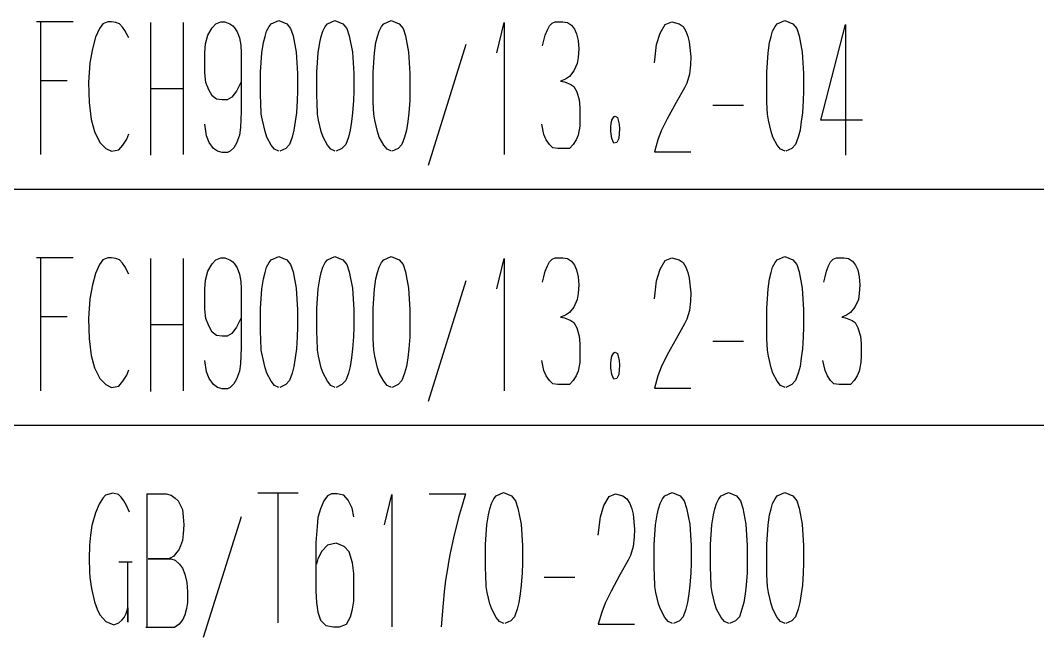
# Model space of a CAD drawing. Extents: x 0 to 8410, y 0 to 11890.
# Drawn here: x 6683.4 to 6985, y 1297 to 1480 of the extents above; entities that cross this region are included whole.
import ezdxf

# ---------------------------------------------------------------- set-up
doc = ezdxf.new("R2010")
doc.units = 0
doc.header["$MEASUREMENT"] = 0
doc.layers.add('6', color=7, linetype='Continuous')
doc.layers.add('9', color=7, linetype='Continuous')

# ---------------------------------------------------------------- blocks, each defined once
blk = doc.blocks.new('BLKENT885')
at = {"layer": '9', "color": 2, "linetype": 'Continuous'}
for p, q in [((6708.72, 1339.2), (6707.94, 1338.4)), ((6710.82, 1339.8), (6708.72, 1339.2)), ((6712.52, 1339.4), (6710.82, 1339.8)), ((6713.37, 1338.6), (6712.52, 1339.4)), ((6720.95, 1339.6), (6726.63, 1339.6)), ((6721.08, 1300), (6721.08, 1339.6)), ((6726.63, 1339.6), (6728.14, 1339.2)), ((6728.14, 1339.2), (6729.31, 1338.4)), ((6765.78, 1339.8), (6753.82, 1339.8)), ((6759.77, 1339.8), (6759.77, 1301.4)), ((6774.48, 1339), (6773.43, 1337.6)), ((6775.72, 1339.6), (6774.48, 1339)), ((6777.35, 1339.6), (6775.72, 1339.6)), ((6779.31, 1339.2), (6777.35, 1339.6)), ((6780.62, 1337.8), (6779.31, 1339.2)), ((6791.34, 1330.4), (6793.56, 1339.4)), ((6793.56, 1339.4), (6793.56, 1300.2)), ((6804.61, 1339.6), (6815.39, 1339.6)), ((6815.39, 1339.6), (6814.48, 1336.6)), ((6823.82, 1338.2), (6824.48, 1339)), ((6824.48, 1339), (6826.7, 1340)), ((6826.7, 1340), (6829.05, 1339)), ((6829.05, 1339), (6830.23, 1337.6)), ((6857.94, 1338.8), (6859.84, 1339.6)), ((6859.84, 1339.6), (6862.06, 1339)), ((6862.06, 1339), (6863.24, 1338.2)), ((6873.83, 1338.2), (6874.48, 1339)), ((6874.48, 1339), (6876.7, 1340)), ((6876.7, 1340), (6879.05, 1339)), ((6879.05, 1339), (6880.23, 1337.6)), ((6890.49, 1338.2), (6891.15, 1339)), ((6891.15, 1339), (6893.37, 1340)), ((6893.37, 1340), (6895.72, 1339)), ((6895.72, 1339), (6896.9, 1337.6)), ((6907.16, 1338.2), (6907.81, 1339)), ((6907.81, 1339), (6910.03, 1340)), ((6910.03, 1340), (6912.39, 1339)), ((6912.39, 1339), (6913.56, 1337.6)), ((6706.83, 1336.6), (6705.72, 1334)), ((6707.94, 1338.4), (6706.83, 1336.6)), ((6714.15, 1337.6), (6713.37, 1338.6)), ((6714.93, 1336.2), (6714.15, 1337.6)), ((6715.78, 1334.2), (6714.93, 1336.2)), ((6729.31, 1338.4), (6730.23, 1337.6)), ((6730.23, 1337.6), (6730.95, 1336.2)), ((6730.95, 1336.2), (6731.47, 1335)), ((6773.43, 1337.6), (6772.39, 1335.2)), ((6781.8, 1335.4), (6780.62, 1337.8)), ((6814.48, 1336.6), (6813.37, 1332.6)), ((6822.65, 1335.2), (6823.11, 1336.8)), ((6823.11, 1336.8), (6823.82, 1338.2)), ((6830.23, 1337.6), (6830.95, 1335.4)), ((6855.39, 1332.8), (6856.44, 1336.2)), ((6856.44, 1336.2), (6857.94, 1338.8)), ((6863.24, 1338.2), (6864.09, 1336.8)), ((6864.09, 1336.8), (6864.67, 1335.2)), ((6872.65, 1335.2), (6873.11, 1336.8)), ((6873.11, 1336.8), (6873.83, 1338.2)), ((6880.23, 1337.6), (6880.95, 1335.4)), ((6889.32, 1335.2), (6889.77, 1336.8)), ((6889.77, 1336.8), (6890.49, 1338.2)), ((6896.9, 1337.6), (6897.62, 1335.4)), ((6905.98, 1335.2), (6906.44, 1336.8)), ((6906.44, 1336.8), (6907.16, 1338.2)), ((6913.56, 1337.6), (6914.28, 1335.4)), ((6705.72, 1334), (6704.67, 1330.2)), ((6731.47, 1335), (6731.73, 1332.8)), ((6772.39, 1335.2), (6771.67, 1332.6)), ((6782.26, 1332.8), (6781.8, 1335.4)), ((6821.73, 1330.4), (6822.19, 1333.4)), ((6822.19, 1333.4), (6822.65, 1335.2)), ((6830.95, 1335.4), (6831.86, 1330.6)), ((6864.67, 1335.2), (6865.07, 1333.6)), ((6865.07, 1333.6), (6865.52, 1329.2)), ((6871.73, 1330.4), (6872.19, 1333.4)), ((6872.19, 1333.4), (6872.65, 1335.2)), ((6880.95, 1335.4), (6881.86, 1330.6)), ((6888.4, 1330.4), (6888.86, 1333.4)), ((6888.86, 1333.4), (6889.32, 1335.2)), ((6897.62, 1335.4), (6898.53, 1330.6)), ((6905.07, 1330.4), (6905.52, 1333.4)), ((6905.52, 1333.4), (6905.98, 1335.2)), ((6914.28, 1335.4), (6915.2, 1330.6)), ((6704.67, 1330.2), (6704.22, 1327.4)), ((6731.73, 1332.8), (6731.86, 1330.4)), ((6731.86, 1330.4), (6731.73, 1327.8)), ((6748.86, 1332.8), (6737.68, 1297)), ((6771.47, 1330), (6771.08, 1325.2)), ((6771.67, 1332.6), (6771.47, 1330)), ((6813.37, 1332.6), (6811.8, 1326.6)), ((6821.34, 1324.6), (6821.73, 1330.4)), ((6831.86, 1330.6), (6832.26, 1324.2)), ((6854.74, 1327.4), (6855.39, 1332.8)), ((6871.34, 1324.6), (6871.73, 1330.4)), ((6881.86, 1330.6), (6882.26, 1324.2)), ((6888.01, 1324.6), (6888.4, 1330.4)), ((6898.53, 1330.6), (6898.92, 1324.2)), ((6904.68, 1324.6), (6905.07, 1330.4)), ((6915.2, 1330.6), (6915.59, 1324.2)), ((6704.22, 1327.4), (6703.95, 1324.4)), ((6731.73, 1327.8), (6731.47, 1325.8)), ((6865.39, 1326.8), (6865.13, 1324)), ((6865.52, 1329.2), (6865.39, 1326.8)), ((6703.95, 1324.4), (6703.89, 1320.4)), ((6730.88, 1324.2), (6730.42, 1323)), ((6731.47, 1325.8), (6730.88, 1324.2)), ((6771.08, 1325.2), (6771.08, 1310.8)), ((6774.48, 1324.4), (6772.78, 1322.6)), ((6777.09, 1325), (6774.48, 1324.4)), ((6779.44, 1324), (6777.09, 1325)), ((6780.88, 1322.4), (6779.44, 1324)), ((6811.8, 1326.6), (6810.82, 1322)), ((6821.34, 1317.6), (6821.34, 1324.6)), ((6832.26, 1324.2), (6832.26, 1319)), ((6865.13, 1324), (6864.35, 1321.4)), ((6871.34, 1317.6), (6871.34, 1324.6)), ((6882.26, 1324.2), (6882.26, 1319)), ((6888.01, 1317.6), (6888.01, 1324.6)), ((6898.92, 1324.2), (6898.92, 1319)), ((6904.68, 1317.6), (6904.68, 1324.6)), ((6915.59, 1324.2), (6915.59, 1319)), ((6728.99, 1321.2), (6727.81, 1320.6)), ((6729.77, 1322.2), (6728.99, 1321.2)), ((6730.42, 1323), (6729.77, 1322.2)), ((6772.78, 1322.6), (6771.67, 1320.4)), ((6781.86, 1319.2), (6780.88, 1322.4)), ((6810.82, 1322), (6810.43, 1320)), ((6864.35, 1321.4), (6863.63, 1320)), ((6703.89, 1320.4), (6703.95, 1316.6)), ((6716.57, 1319.4), (6712.65, 1319.4)), ((6715.33, 1301.6), (6715.33, 1319.2)), ((6727.61, 1320.4), (6721.34, 1320.4)), ((6721.34, 1320.4), (6728.07, 1320.4)), ((6727.81, 1320.6), (6727.61, 1320.4)), ((6728.07, 1320.4), (6729.31, 1320)), ((6729.31, 1320), (6730.62, 1318.8)), ((6730.62, 1318.8), (6731.54, 1317.6)), ((6771.67, 1320.4), (6771.21, 1318.8)), ((6782.26, 1316), (6781.86, 1319.2)), ((6810.43, 1320), (6810.1, 1317.4)), ((6832.26, 1319), (6832.19, 1316.2)), ((6863.63, 1320), (6861.15, 1315.6)), ((6882.26, 1319), (6882.19, 1316.2)), ((6898.92, 1319), (6898.86, 1316.2)), ((6915.59, 1319), (6915.52, 1316.2)), ((6703.95, 1316.6), (6704.08, 1314.8)), ((6704.08, 1314.8), (6704.54, 1311.6)), ((6731.54, 1317.6), (6732.25, 1315.8)), ((6732.25, 1315.8), (6732.78, 1313.4)), ((6782.26, 1310.6), (6782.26, 1316)), ((6810.1, 1317.4), (6809.51, 1314)), ((6821.41, 1315.6), (6821.34, 1317.6)), ((6821.54, 1312.2), (6821.41, 1315.6)), ((6832.19, 1316.2), (6831.93, 1312.6)), ((6847.81, 1314.8), (6838.73, 1314.8)), ((6861.15, 1315.6), (6858.53, 1310.8)), ((6871.41, 1315.6), (6871.34, 1317.6)), ((6871.54, 1312.2), (6871.41, 1315.6)), ((6882.19, 1316.2), (6881.93, 1312.6)), ((6888.07, 1315.6), (6888.01, 1317.6)), ((6888.2, 1312.2), (6888.07, 1315.6)), ((6898.86, 1316.2), (6898.6, 1312.6)), ((6904.74, 1315.6), (6904.68, 1317.6)), ((6904.87, 1312.2), (6904.74, 1315.6)), ((6915.52, 1316.2), (6915.26, 1312.6)), ((6732.78, 1313.4), (6733.04, 1310.6)), ((6809.51, 1314), (6809.12, 1310.6)), ((6821.86, 1310.4), (6821.54, 1312.2)), ((6831.93, 1312.6), (6831.6, 1310)), ((6871.86, 1310.4), (6871.54, 1312.2)), ((6881.93, 1312.6), (6881.6, 1310)), ((6888.53, 1310.4), (6888.2, 1312.2)), ((6898.6, 1312.6), (6898.27, 1310)), ((6905.2, 1310.4), (6904.87, 1312.2)), ((6915.26, 1312.6), (6914.94, 1310)), ((6704.54, 1311.6), (6705.46, 1307.6)), ((6733.04, 1310.6), (6732.97, 1307.4)), ((6771.08, 1310.8), (6771.21, 1307.4)), ((6782.26, 1307.8), (6782.26, 1310.6)), ((6809.12, 1310.6), (6808.73, 1307.2)), ((6822.65, 1307), (6821.86, 1310.4)), ((6831.6, 1310), (6831.21, 1307.4)), ((6858.53, 1310.8), (6856.77, 1307.2)), ((6872.65, 1307), (6871.86, 1310.4)), ((6881.6, 1310), (6881.21, 1307.4)), ((6889.32, 1307), (6888.53, 1310.4)), ((6898.27, 1310), (6897.88, 1307.4)), ((6905.98, 1307), (6905.2, 1310.4)), ((6914.94, 1310), (6914.54, 1307.4)), ((6705.46, 1307.6), (6706.24, 1305.4)), ((6714.8, 1304.2), (6715.33, 1305.8)), ((6715.33, 1305.8), (6715.33, 1301.6)), ((6732.97, 1307.4), (6732.71, 1305.6)), ((6771.21, 1307.4), (6771.6, 1304.6)), ((6781.93, 1305.4), (6782.26, 1307.8)), ((6808.73, 1307.2), (6808.2, 1300.2)), ((6823.17, 1305.4), (6822.65, 1307)), ((6831.21, 1307.4), (6830.69, 1305.4)), ((6856.77, 1307.2), (6855.79, 1304.6)), ((6873.17, 1305.4), (6872.65, 1307)), ((6881.21, 1307.4), (6880.69, 1305.4)), ((6889.84, 1305.4), (6889.32, 1307)), ((6897.88, 1307.4), (6897.35, 1305.4)), ((6906.51, 1305.4), (6905.98, 1307)), ((6914.54, 1307.4), (6914.02, 1305.4)), ((6706.24, 1305.4), (6707.03, 1303.8)), ((6707.03, 1303.8), (6708.79, 1301.8)), ((6713.56, 1302.2), (6714.22, 1303)), ((6714.22, 1303), (6714.8, 1304.2)), ((6732.25, 1303.8), (6731.6, 1302.4)), ((6732.71, 1305.6), (6732.25, 1303.8)), ((6771.6, 1304.6), (6772.45, 1302.2)), ((6780.1, 1301), (6781.34, 1303.2)), ((6781.34, 1303.2), (6781.93, 1305.4)), ((6824.48, 1303), (6823.17, 1305.4)), ((6825.46, 1301.8), (6824.48, 1303)), ((6829.9, 1303.2), (6828.79, 1302)), ((6830.69, 1305.4), (6829.9, 1303.2)), ((6855.79, 1304.6), (6854.74, 1301)), ((6874.48, 1303), (6873.17, 1305.4)), ((6875.46, 1301.8), (6874.48, 1303)), ((6879.9, 1303.2), (6878.79, 1302)), ((6880.69, 1305.4), (6879.9, 1303.2)), ((6891.15, 1303), (6889.84, 1305.4)), ((6892.13, 1301.8), (6891.15, 1303)), ((6896.57, 1303.2), (6895.46, 1302)), ((6897.35, 1305.4), (6896.57, 1303.2)), ((6907.81, 1303), (6906.51, 1305.4)), ((6908.79, 1301.8), (6907.81, 1303)), ((6913.24, 1303.2), (6912.13, 1302)), ((6914.02, 1305.4), (6913.24, 1303.2)), ((6708.79, 1301.8), (6711.14, 1300.8)), ((6711.14, 1300.8), (6712.65, 1301.4)), ((6712.65, 1301.4), (6713.56, 1302.2)), ((6729.18, 1300), (6720.69, 1300)), ((6730.56, 1301), (6729.18, 1300)), ((6731.6, 1302.4), (6730.56, 1301)), ((6772.45, 1302.2), (6774.02, 1300.6)), ((6774.02, 1300.6), (6776.24, 1300.2)), ((6776.24, 1300.2), (6778.01, 1300.2)), ((6778.01, 1300.2), (6780.1, 1301)), ((6826.77, 1301.2), (6825.46, 1301.8)), ((6828.79, 1302), (6827.03, 1301.2)), ((6854.74, 1301), (6865.52, 1301)), ((6876.77, 1301.2), (6875.46, 1301.8)), ((6878.79, 1302), (6877.03, 1301.2)), ((6893.43, 1301.2), (6892.13, 1301.8)), ((6895.46, 1302), (6893.69, 1301.2)), ((6910.1, 1301.2), (6908.79, 1301.8)), ((6912.13, 1302), (6910.36, 1301.2))]:
    blk.add_line(p, q, dxfattribs=at)
blk = doc.blocks.new('BLKENT886')
at = {"layer": '9', "color": 2, "linetype": 'Continuous'}
for p, q in [((6699.12, 1409.6), (6688.2, 1409.6)), ((6689.44, 1409.6), (6689.44, 1370.2)), ((6707.88, 1409), (6706.9, 1407.6)), ((6709.38, 1409.6), (6707.88, 1409)), ((6710.49, 1409.6), (6709.38, 1409.6)), ((6711.73, 1409.4), (6710.49, 1409.6)), ((6712.84, 1409), (6711.73, 1409.4)), ((6713.69, 1408), (6712.84, 1409)), ((6722.06, 1409.4), (6722.06, 1370)), ((6731.73, 1409.4), (6731.73, 1370.2)), ((6740.29, 1407.8), (6741.41, 1409)), ((6741.41, 1409), (6742.91, 1409.6)), ((6742.91, 1409.6), (6744.09, 1409.6)), ((6744.09, 1409.6), (6745.59, 1409)), ((6745.59, 1409), (6746.44, 1408.4)), ((6746.44, 1408.4), (6746.9, 1407.8)), ((6756.44, 1406.8), (6757.16, 1408.2)), ((6757.16, 1408.2), (6757.81, 1409)), ((6757.81, 1409), (6760.03, 1410)), ((6760.03, 1410), (6762.39, 1409)), ((6762.39, 1409), (6763.56, 1407.6)), ((6773.11, 1406.8), (6773.82, 1408.2)), ((6773.82, 1408.2), (6774.48, 1409)), ((6774.48, 1409), (6776.7, 1410)), ((6776.7, 1410), (6779.05, 1409)), ((6779.05, 1409), (6780.23, 1407.6)), ((6789.77, 1406.8), (6790.49, 1408.2)), ((6790.49, 1408.2), (6791.15, 1409)), ((6791.15, 1409), (6793.37, 1410)), ((6793.37, 1410), (6795.72, 1409)), ((6795.72, 1409), (6796.9, 1407.6)), ((6824.67, 1400.4), (6826.9, 1409.4)), ((6826.9, 1409.4), (6826.9, 1370.2)), ((6839.71, 1407.2), (6840.3, 1408.4)), ((6840.3, 1408.4), (6841.08, 1409.2)), ((6841.08, 1409.2), (6842, 1409.6)), ((6842, 1409.6), (6844.22, 1409.6)), ((6844.22, 1409.6), (6845.59, 1409.4)), ((6845.59, 1409.4), (6846.77, 1408.6)), ((6846.77, 1408.6), (6847.68, 1407.4)), ((6873.11, 1406.2), (6874.61, 1408.8)), ((6874.61, 1408.8), (6876.51, 1409.6)), ((6876.51, 1409.6), (6878.73, 1409)), ((6878.73, 1409), (6879.9, 1408.2)), ((6879.9, 1408.2), (6880.75, 1406.8)), ((6906.44, 1406.8), (6907.16, 1408.2)), ((6907.16, 1408.2), (6907.81, 1409)), ((6907.81, 1409), (6910.04, 1410)), ((6910.04, 1410), (6912.39, 1409)), ((6912.39, 1409), (6913.56, 1407.6)), ((6923.04, 1407.2), (6923.63, 1408.4)), ((6923.63, 1408.4), (6924.41, 1409.2)), ((6924.41, 1409.2), (6925.33, 1409.6)), ((6925.33, 1409.6), (6927.55, 1409.6)), ((6927.55, 1409.6), (6928.92, 1409.4)), ((6928.92, 1409.4), (6930.1, 1408.6)), ((6930.1, 1408.6), (6931.02, 1407.4)), ((6706.9, 1407.6), (6705.72, 1405)), ((6714.41, 1407), (6713.69, 1408)), ((6715.59, 1404.8), (6714.41, 1407)), ((6738.33, 1403), (6739.05, 1405.6)), ((6739.05, 1405.6), (6740.29, 1407.8)), ((6746.9, 1407.8), (6747.68, 1406.6)), ((6747.68, 1406.6), (6748.4, 1404.8)), ((6755.52, 1403.4), (6755.98, 1405.2)), ((6755.98, 1405.2), (6756.44, 1406.8)), ((6763.56, 1407.6), (6764.28, 1405.4)), ((6764.28, 1405.4), (6765.2, 1400.6)), ((6772.19, 1403.4), (6772.65, 1405.2)), ((6772.65, 1405.2), (6773.11, 1406.8)), ((6780.23, 1407.6), (6780.95, 1405.4)), ((6780.95, 1405.4), (6781.86, 1400.6)), ((6788.86, 1403.4), (6789.32, 1405.2)), ((6789.32, 1405.2), (6789.77, 1406.8)), ((6796.9, 1407.6), (6797.62, 1405.4)), ((6797.62, 1405.4), (6798.53, 1400.6)), ((6838.66, 1404), (6839.05, 1405.6)), ((6839.05, 1405.6), (6839.71, 1407.2)), ((6847.68, 1407.4), (6848.33, 1406)), ((6848.33, 1406), (6848.79, 1404)), ((6872.06, 1402.8), (6873.11, 1406.2)), ((6880.75, 1406.8), (6881.34, 1405.2)), ((6881.34, 1405.2), (6881.73, 1403.6)), ((6905.53, 1403.4), (6905.98, 1405.2)), ((6905.98, 1405.2), (6906.44, 1406.8)), ((6913.56, 1407.6), (6914.28, 1405.4)), ((6914.28, 1405.4), (6915.2, 1400.6)), ((6922, 1404), (6922.39, 1405.6)), ((6922.39, 1405.6), (6923.04, 1407.2)), ((6931.02, 1407.4), (6931.67, 1406)), ((6931.67, 1406), (6932.13, 1404)), ((6705.72, 1405), (6704.8, 1401.6)), ((6738.14, 1400.4), (6738.33, 1403)), ((6748.4, 1404.8), (6748.79, 1402.6)), ((6748.79, 1402.6), (6748.86, 1400.4)), ((6755.07, 1400.4), (6755.52, 1403.4)), ((6771.73, 1400.4), (6772.19, 1403.4)), ((6788.4, 1400.4), (6788.86, 1403.4)), ((6815.52, 1402.8), (6804.35, 1367)), ((6838.27, 1402.4), (6838.66, 1404)), ((6848.79, 1404), (6848.99, 1401.6)), ((6871.41, 1397.4), (6872.06, 1402.8)), ((6881.73, 1403.6), (6882.19, 1399.2)), ((6905.07, 1400.4), (6905.53, 1403.4)), ((6921.6, 1402.4), (6922, 1404)), ((6932.13, 1404), (6932.32, 1401.6)), ((6704.8, 1401.6), (6704.02, 1397.4)), ((6738.14, 1397.6), (6738.14, 1400.4)), ((6748.86, 1400.4), (6748.86, 1391.2)), ((6754.67, 1394.6), (6755.07, 1400.4)), ((6765.2, 1400.6), (6765.59, 1394.2)), ((6771.34, 1394.6), (6771.73, 1400.4)), ((6781.86, 1400.6), (6782.26, 1394.2)), ((6788.01, 1394.6), (6788.4, 1400.4)), ((6798.53, 1400.6), (6798.92, 1394.2)), ((6848.99, 1401.6), (6848.79, 1399)), ((6882.19, 1399.2), (6882.06, 1396.8)), ((6904.68, 1394.6), (6905.07, 1400.4)), ((6915.2, 1400.6), (6915.59, 1394.2)), ((6932.32, 1401.6), (6932.13, 1399)), ((6704.02, 1397.4), (6703.69, 1391.6)), ((6738.14, 1394.4), (6738.14, 1397.6)), ((6848.53, 1397.2), (6847.49, 1395)), ((6848.79, 1399), (6848.53, 1397.2)), ((6882.06, 1396.8), (6881.8, 1394)), ((6931.87, 1397.2), (6930.82, 1395)), ((6932.13, 1399), (6931.87, 1397.2)), ((6738.4, 1391.6), (6738.14, 1394.4)), ((6754.67, 1387.6), (6754.67, 1394.6)), ((6765.59, 1394.2), (6765.59, 1389)), ((6771.34, 1387.6), (6771.34, 1394.6)), ((6782.26, 1394.2), (6782.26, 1389)), ((6788.01, 1387.6), (6788.01, 1394.6)), ((6798.92, 1394.2), (6798.92, 1389)), ((6846.18, 1393.4), (6845, 1392.6)), ((6847.49, 1395), (6846.18, 1393.4)), ((6881.8, 1394), (6881.02, 1391.4)), ((6904.68, 1387.6), (6904.68, 1394.6)), ((6915.59, 1394.2), (6915.59, 1389)), ((6929.51, 1393.4), (6928.34, 1392.6)), ((6930.82, 1395), (6929.51, 1393.4)), ((6689.44, 1392.2), (6697.29, 1392.2)), ((6703.69, 1391.6), (6703.89, 1385.6)), ((6739.31, 1389.4), (6738.4, 1391.6)), ((6748.79, 1391.6), (6747.55, 1389)), ((6748.86, 1391.2), (6748.86, 1383)), ((6845, 1392.6), (6843.56, 1392)), ((6843.56, 1392), (6844.74, 1391.8)), ((6844.74, 1391.8), (6846.64, 1391)), ((6846.64, 1391), (6847.55, 1390.4)), ((6847.55, 1390.4), (6848.4, 1388.8)), ((6881.02, 1391.4), (6880.3, 1390)), ((6928.34, 1392.6), (6926.9, 1392)), ((6926.9, 1392), (6928.07, 1391.8)), ((6928.07, 1391.8), (6929.97, 1391)), ((6929.97, 1391), (6930.89, 1390.4)), ((6930.89, 1390.4), (6931.73, 1388.8)), ((6722.06, 1389.8), (6731.6, 1389.8)), ((6740.29, 1387.6), (6739.31, 1389.4)), ((6741.6, 1386.6), (6740.29, 1387.6)), ((6746.18, 1387.2), (6744.74, 1386.4)), ((6747.55, 1389), (6746.18, 1387.2)), ((6754.74, 1385.6), (6754.67, 1387.6)), ((6765.59, 1389), (6765.52, 1386.2)), ((6771.41, 1385.6), (6771.34, 1387.6)), ((6782.26, 1389), (6782.19, 1386.2)), ((6788.07, 1385.6), (6788.01, 1387.6)), ((6798.92, 1389), (6798.86, 1386.2)), ((6848.4, 1388.8), (6849.12, 1386.4)), ((6880.3, 1390), (6877.81, 1385.6)), ((6904.74, 1385.6), (6904.68, 1387.6)), ((6915.59, 1389), (6915.53, 1386.2)), ((6931.73, 1388.8), (6932.45, 1386.4)), ((6703.89, 1385.6), (6704.48, 1380.6)), ((6743.3, 1386.4), (6741.6, 1386.6)), ((6744.74, 1386.4), (6743.3, 1386.4)), ((6754.87, 1382.2), (6754.74, 1385.6)), ((6765.52, 1386.2), (6765.26, 1382.6)), ((6771.54, 1382.2), (6771.41, 1385.6)), ((6782.19, 1386.2), (6781.93, 1382.6)), ((6788.2, 1382.2), (6788.07, 1385.6)), ((6798.86, 1386.2), (6798.6, 1382.6)), ((6849.12, 1386.4), (6849.32, 1384.2)), ((6849.32, 1384.2), (6849.32, 1380.4)), ((6877.81, 1385.6), (6875.2, 1380.8)), ((6897.81, 1384.8), (6888.73, 1384.8)), ((6904.87, 1382.2), (6904.74, 1385.6)), ((6915.53, 1386.2), (6915.26, 1382.6)), ((6932.45, 1386.4), (6932.65, 1384.2)), ((6932.65, 1384.2), (6932.65, 1380.4)), ((6748.86, 1383), (6748.66, 1378.2)), ((6755.2, 1380.4), (6754.87, 1382.2)), ((6765.26, 1382.6), (6764.94, 1380)), ((6771.86, 1380.4), (6771.54, 1382.2)), ((6781.93, 1382.6), (6781.6, 1380)), ((6788.53, 1380.4), (6788.2, 1382.2)), ((6798.6, 1382.6), (6798.27, 1380)), ((6858.79, 1380.4), (6859.32, 1381.4)), ((6859.32, 1381.4), (6859.64, 1381.6)), ((6859.77, 1381.6), (6860.49, 1381.2)), ((6860.49, 1381.2), (6860.95, 1379.2)), ((6905.2, 1380.4), (6904.87, 1382.2)), ((6915.26, 1382.6), (6914.94, 1380)), ((6704.48, 1380.6), (6705.46, 1377)), ((6738.66, 1375.8), (6738.14, 1379.2)), ((6748.66, 1378.2), (6748.4, 1376)), ((6755.98, 1377), (6755.2, 1380.4)), ((6764.94, 1380), (6764.54, 1377.4)), ((6772.65, 1377), (6771.86, 1380.4)), ((6781.6, 1380), (6781.21, 1377.4)), ((6789.32, 1377), (6788.53, 1380.4)), ((6798.27, 1380), (6797.88, 1377.4)), ((6838.66, 1376.2), (6838.01, 1379.2)), ((6849.25, 1378.6), (6848.79, 1376)), ((6849.32, 1380.4), (6849.25, 1378.6)), ((6858.47, 1378.4), (6858.6, 1379.4)), ((6858.47, 1377), (6858.47, 1378.4)), ((6858.6, 1379.4), (6858.79, 1380.4)), ((6860.95, 1379.2), (6861.08, 1377.8)), ((6875.2, 1380.8), (6873.43, 1377.2)), ((6905.98, 1377), (6905.2, 1380.4)), ((6914.94, 1380), (6914.55, 1377.4)), ((6922, 1376.2), (6921.34, 1379.2)), ((6932.58, 1378.6), (6932.13, 1376)), ((6932.65, 1380.4), (6932.58, 1378.6)), ((6705.46, 1377), (6707.03, 1373.8)), ((6715, 1374.8), (6715.59, 1376.4)), ((6739.38, 1373.8), (6738.66, 1375.8)), ((6748.4, 1376), (6747.55, 1373.6)), ((6756.5, 1375.4), (6755.98, 1377)), ((6757.81, 1373), (6756.5, 1375.4)), ((6764.02, 1375.4), (6763.24, 1373.2)), ((6764.54, 1377.4), (6764.02, 1375.4)), ((6773.17, 1375.4), (6772.65, 1377)), ((6774.48, 1373), (6773.17, 1375.4)), ((6780.69, 1375.4), (6779.9, 1373.2)), ((6781.21, 1377.4), (6780.69, 1375.4)), ((6789.84, 1375.4), (6789.32, 1377)), ((6791.15, 1373), (6789.84, 1375.4)), ((6797.35, 1375.4), (6796.57, 1373.2)), ((6797.88, 1377.4), (6797.35, 1375.4)), ((6839.32, 1374.6), (6838.66, 1376.2)), ((6848.79, 1376), (6848.2, 1374.6)), ((6858.79, 1375), (6858.47, 1377)), ((6861.08, 1377.8), (6860.88, 1375)), ((6873.43, 1377.2), (6872.45, 1374.6)), ((6906.51, 1375.4), (6905.98, 1377)), ((6907.81, 1373), (6906.51, 1375.4)), ((6914.02, 1375.4), (6913.24, 1373.2)), ((6914.55, 1377.4), (6914.02, 1375.4)), ((6922.65, 1374.6), (6922, 1376.2)), ((6932.13, 1376), (6931.54, 1374.6)), ((6707.03, 1373.8), (6708.79, 1372)), ((6712.65, 1371.6), (6713.82, 1373)), ((6713.82, 1373), (6715, 1374.8)), ((6740.75, 1372), (6739.38, 1373.8)), ((6746.77, 1372.2), (6745.65, 1371.2)), ((6747.55, 1373.6), (6746.77, 1372.2)), ((6758.79, 1371.8), (6757.81, 1373)), ((6763.24, 1373.2), (6762.13, 1372)), ((6775.46, 1371.8), (6774.48, 1373)), ((6779.9, 1373.2), (6778.79, 1372)), ((6792.13, 1371.8), (6791.15, 1373)), ((6796.57, 1373.2), (6795.46, 1372)), ((6840.3, 1373.2), (6839.32, 1374.6)), ((6841.28, 1372.2), (6840.3, 1373.2)), ((6842.78, 1372), (6841.28, 1372.2)), ((6847.29, 1373.2), (6846.18, 1372)), ((6848.2, 1374.6), (6847.29, 1373.2)), ((6859.38, 1373.6), (6858.79, 1375)), ((6860.3, 1373.8), (6859.38, 1373.6)), ((6860.88, 1375), (6860.3, 1373.8)), ((6872.45, 1374.6), (6871.41, 1371)), ((6908.79, 1371.8), (6907.81, 1373)), ((6913.24, 1373.2), (6912.13, 1372)), ((6923.63, 1373.2), (6922.65, 1374.6)), ((6924.61, 1372.2), (6923.63, 1373.2)), ((6926.11, 1372), (6924.61, 1372.2)), ((6930.62, 1373.2), (6929.51, 1372)), ((6931.54, 1374.6), (6930.62, 1373.2)), ((6708.79, 1372), (6710.49, 1371.2)), ((6710.49, 1371.2), (6712.65, 1371.6)), ((6741.86, 1371.2), (6740.75, 1372)), ((6743.3, 1370.8), (6741.86, 1371.2)), ((6744.87, 1370.8), (6743.3, 1370.8)), ((6745.65, 1371.2), (6744.87, 1370.8)), ((6760.1, 1371.2), (6758.79, 1371.8)), ((6762.13, 1372), (6760.36, 1371.2)), ((6776.77, 1371.2), (6775.46, 1371.8)), ((6778.79, 1372), (6777.03, 1371.2)), ((6793.43, 1371.2), (6792.13, 1371.8)), ((6795.46, 1372), (6793.69, 1371.2)), ((6846.18, 1372), (6842.78, 1372)), ((6871.41, 1371), (6882.19, 1371)), ((6910.1, 1371.2), (6908.79, 1371.8)), ((6912.13, 1372), (6910.36, 1371.2)), ((6929.51, 1372), (6926.11, 1372))]:
    blk.add_line(p, q, dxfattribs=at)
blk = doc.blocks.new('BLKENT887')
at = {"layer": '9', "color": 2, "linetype": 'Continuous'}
for p, q in [((6699.12, 1479.6), (6688.2, 1479.6)), ((6689.44, 1479.6), (6689.44, 1440.2)), ((6706.9, 1477.6), (6705.72, 1475)), ((6707.88, 1479), (6706.9, 1477.6)), ((6709.38, 1479.6), (6707.88, 1479)), ((6710.49, 1479.6), (6709.38, 1479.6)), ((6711.73, 1479.4), (6710.49, 1479.6)), ((6712.84, 1479), (6711.73, 1479.4)), ((6713.69, 1478), (6712.84, 1479)), ((6714.41, 1477), (6713.69, 1478)), ((6722.06, 1479.4), (6722.06, 1440)), ((6731.73, 1479.4), (6731.73, 1440.2)), ((6739.05, 1475.6), (6740.29, 1477.8)), ((6740.29, 1477.8), (6741.41, 1479)), ((6741.41, 1479), (6742.91, 1479.6)), ((6742.91, 1479.6), (6744.09, 1479.6)), ((6744.09, 1479.6), (6745.59, 1479)), ((6745.59, 1479), (6746.44, 1478.4)), ((6746.44, 1478.4), (6746.9, 1477.8)), ((6746.9, 1477.8), (6747.68, 1476.6)), ((6756.44, 1476.8), (6757.16, 1478.2)), ((6757.16, 1478.2), (6757.81, 1479)), ((6757.81, 1479), (6760.03, 1480)), ((6760.03, 1480), (6762.39, 1479)), ((6762.39, 1479), (6763.56, 1477.6)), ((6763.56, 1477.6), (6764.28, 1475.4)), ((6773.11, 1476.8), (6773.82, 1478.2)), ((6773.82, 1478.2), (6774.48, 1479)), ((6774.48, 1479), (6776.7, 1480)), ((6776.7, 1480), (6779.05, 1479)), ((6779.05, 1479), (6780.23, 1477.6)), ((6780.23, 1477.6), (6780.95, 1475.4)), ((6789.77, 1476.8), (6790.49, 1478.2)), ((6790.49, 1478.2), (6791.15, 1479)), ((6791.15, 1479), (6793.37, 1480)), ((6793.37, 1480), (6795.72, 1479)), ((6795.72, 1479), (6796.9, 1477.6)), ((6796.9, 1477.6), (6797.62, 1475.4)), ((6824.67, 1470.4), (6826.9, 1479.4)), ((6826.9, 1479.4), (6826.9, 1440.2)), ((6839.71, 1477.2), (6840.3, 1478.4)), ((6840.3, 1478.4), (6841.08, 1479.2)), ((6841.08, 1479.2), (6842, 1479.6)), ((6842, 1479.6), (6844.22, 1479.6)), ((6844.22, 1479.6), (6845.59, 1479.4)), ((6845.59, 1479.4), (6846.77, 1478.6)), ((6846.77, 1478.6), (6847.68, 1477.4)), ((6873.11, 1476.2), (6874.61, 1478.8)), ((6874.61, 1478.8), (6876.51, 1479.6)), ((6876.51, 1479.6), (6878.73, 1479)), ((6878.73, 1479), (6879.9, 1478.2)), ((6879.9, 1478.2), (6880.75, 1476.8)), ((6906.44, 1476.8), (6907.16, 1478.2)), ((6907.16, 1478.2), (6907.81, 1479)), ((6907.81, 1479), (6910.04, 1480)), ((6910.04, 1480), (6912.39, 1479)), ((6912.39, 1479), (6913.56, 1477.6)), ((6913.56, 1477.6), (6914.28, 1475.4)), ((6920.75, 1450.4), (6928.07, 1478.8)), ((6928.07, 1478.8), (6928.07, 1440)), ((6705.72, 1475), (6704.8, 1471.6)), ((6715.59, 1474.8), (6714.41, 1477)), ((6738.33, 1473), (6739.05, 1475.6)), ((6747.68, 1476.6), (6748.4, 1474.8)), ((6748.4, 1474.8), (6748.79, 1472.6)), ((6755.52, 1473.4), (6755.98, 1475.2)), ((6755.98, 1475.2), (6756.44, 1476.8)), ((6764.28, 1475.4), (6765.2, 1470.6)), ((6772.19, 1473.4), (6772.65, 1475.2)), ((6772.65, 1475.2), (6773.11, 1476.8)), ((6780.95, 1475.4), (6781.86, 1470.6)), ((6788.86, 1473.4), (6789.32, 1475.2)), ((6789.32, 1475.2), (6789.77, 1476.8)), ((6797.62, 1475.4), (6798.53, 1470.6)), ((6838.66, 1474), (6839.05, 1475.6)), ((6839.05, 1475.6), (6839.71, 1477.2)), ((6847.68, 1477.4), (6848.33, 1476)), ((6848.33, 1476), (6848.79, 1474)), ((6872.06, 1472.8), (6873.11, 1476.2)), ((6880.75, 1476.8), (6881.34, 1475.2)), ((6881.34, 1475.2), (6881.73, 1473.6)), ((6905.53, 1473.4), (6905.98, 1475.2)), ((6905.98, 1475.2), (6906.44, 1476.8)), ((6914.28, 1475.4), (6915.2, 1470.6)), ((6704.8, 1471.6), (6704.02, 1467.4)), ((6738.14, 1470.4), (6738.33, 1473)), ((6748.79, 1472.6), (6748.86, 1470.4)), ((6755.07, 1470.4), (6755.52, 1473.4)), ((6771.73, 1470.4), (6772.19, 1473.4)), ((6788.4, 1470.4), (6788.86, 1473.4)), ((6815.52, 1472.8), (6804.35, 1437)), ((6838.27, 1472.4), (6838.66, 1474)), ((6848.79, 1474), (6848.99, 1471.6)), ((6848.99, 1471.6), (6848.79, 1469)), ((6871.41, 1467.4), (6872.06, 1472.8)), ((6881.73, 1473.6), (6882.19, 1469.2)), ((6905.07, 1470.4), (6905.53, 1473.4)), ((6738.14, 1467.6), (6738.14, 1470.4)), ((6748.86, 1470.4), (6748.86, 1461.2)), ((6754.67, 1464.6), (6755.07, 1470.4)), ((6765.2, 1470.6), (6765.59, 1464.2)), ((6771.34, 1464.6), (6771.73, 1470.4)), ((6781.86, 1470.6), (6782.26, 1464.2)), ((6788.01, 1464.6), (6788.4, 1470.4)), ((6798.53, 1470.6), (6798.92, 1464.2)), ((6848.79, 1469), (6848.53, 1467.2)), ((6882.19, 1469.2), (6882.06, 1466.8)), ((6904.68, 1464.6), (6905.07, 1470.4)), ((6915.2, 1470.6), (6915.59, 1464.2)), ((6704.02, 1467.4), (6703.69, 1461.6)), ((6738.14, 1464.4), (6738.14, 1467.6)), ((6848.53, 1467.2), (6847.49, 1465)), ((6882.06, 1466.8), (6881.8, 1464)), ((6738.4, 1461.6), (6738.14, 1464.4)), ((6754.67, 1457.6), (6754.67, 1464.6)), ((6765.59, 1464.2), (6765.59, 1459)), ((6771.34, 1457.6), (6771.34, 1464.6)), ((6782.26, 1464.2), (6782.26, 1459)), ((6788.01, 1457.6), (6788.01, 1464.6)), ((6798.92, 1464.2), (6798.92, 1459)), ((6845, 1462.6), (6843.56, 1462)), ((6846.18, 1463.4), (6845, 1462.6)), ((6847.49, 1465), (6846.18, 1463.4)), ((6881.8, 1464), (6881.02, 1461.4)), ((6904.68, 1457.6), (6904.68, 1464.6)), ((6915.59, 1464.2), (6915.59, 1459)), ((6689.44, 1462.2), (6697.29, 1462.2)), ((6703.69, 1461.6), (6703.89, 1455.6)), ((6722.06, 1459.8), (6731.6, 1459.8)), ((6739.31, 1459.4), (6738.4, 1461.6)), ((6748.79, 1461.6), (6747.55, 1459)), ((6748.86, 1461.2), (6748.86, 1453)), ((6843.56, 1462), (6844.74, 1461.8)), ((6844.74, 1461.8), (6846.64, 1461)), ((6846.64, 1461), (6847.55, 1460.4)), ((6847.55, 1460.4), (6848.4, 1458.8)), ((6880.3, 1460), (6877.81, 1455.6)), ((6881.02, 1461.4), (6880.3, 1460)), ((6740.29, 1457.6), (6739.31, 1459.4)), ((6741.6, 1456.6), (6740.29, 1457.6)), ((6743.3, 1456.4), (6741.6, 1456.6)), ((6746.18, 1457.2), (6744.74, 1456.4)), ((6747.55, 1459), (6746.18, 1457.2)), ((6754.74, 1455.6), (6754.67, 1457.6)), ((6765.59, 1459), (6765.52, 1456.2)), ((6771.41, 1455.6), (6771.34, 1457.6)), ((6782.26, 1459), (6782.19, 1456.2)), ((6788.07, 1455.6), (6788.01, 1457.6)), ((6798.92, 1459), (6798.86, 1456.2)), ((6848.4, 1458.8), (6849.12, 1456.4)), ((6904.74, 1455.6), (6904.68, 1457.6)), ((6915.59, 1459), (6915.53, 1456.2)), ((6703.89, 1455.6), (6704.48, 1450.6)), ((6744.74, 1456.4), (6743.3, 1456.4)), ((6754.87, 1452.2), (6754.74, 1455.6)), ((6765.52, 1456.2), (6765.26, 1452.6)), ((6771.54, 1452.2), (6771.41, 1455.6)), ((6782.19, 1456.2), (6781.93, 1452.6)), ((6788.2, 1452.2), (6788.07, 1455.6)), ((6798.86, 1456.2), (6798.6, 1452.6)), ((6849.12, 1456.4), (6849.32, 1454.2)), ((6849.32, 1454.2), (6849.32, 1450.4)), ((6877.81, 1455.6), (6875.2, 1450.8)), ((6897.81, 1454.8), (6888.73, 1454.8)), ((6904.87, 1452.2), (6904.74, 1455.6)), ((6915.53, 1456.2), (6915.26, 1452.6)), ((6704.48, 1450.6), (6705.46, 1447)), ((6748.86, 1453), (6748.66, 1448.2)), ((6755.2, 1450.4), (6754.87, 1452.2)), ((6765.26, 1452.6), (6764.94, 1450)), ((6771.86, 1450.4), (6771.54, 1452.2)), ((6781.93, 1452.6), (6781.6, 1450)), ((6788.53, 1450.4), (6788.2, 1452.2)), ((6798.6, 1452.6), (6798.27, 1450)), ((6858.79, 1450.4), (6859.32, 1451.4)), ((6859.32, 1451.4), (6859.64, 1451.6)), ((6859.77, 1451.6), (6860.49, 1451.2)), ((6860.49, 1451.2), (6860.95, 1449.2)), ((6875.2, 1450.8), (6873.43, 1447.2)), ((6905.2, 1450.4), (6904.87, 1452.2)), ((6915.26, 1452.6), (6914.94, 1450)), ((6738.66, 1445.8), (6738.14, 1449.2)), ((6748.66, 1448.2), (6748.4, 1446)), ((6755.98, 1447), (6755.2, 1450.4)), ((6764.54, 1447.4), (6764.02, 1445.4)), ((6764.94, 1450), (6764.54, 1447.4)), ((6772.65, 1447), (6771.86, 1450.4)), ((6781.21, 1447.4), (6780.69, 1445.4)), ((6781.6, 1450), (6781.21, 1447.4)), ((6789.32, 1447), (6788.53, 1450.4)), ((6797.88, 1447.4), (6797.35, 1445.4)), ((6798.27, 1450), (6797.88, 1447.4)), ((6838.66, 1446.2), (6838.01, 1449.2)), ((6849.25, 1448.6), (6848.79, 1446)), ((6849.32, 1450.4), (6849.25, 1448.6)), ((6858.47, 1448.4), (6858.6, 1449.4)), ((6858.47, 1447), (6858.47, 1448.4)), ((6858.6, 1449.4), (6858.79, 1450.4)), ((6861.08, 1447.8), (6860.88, 1445)), ((6860.95, 1449.2), (6861.08, 1447.8)), ((6905.98, 1447), (6905.2, 1450.4)), ((6914.55, 1447.4), (6914.02, 1445.4)), ((6914.94, 1450), (6914.55, 1447.4)), ((6933.11, 1450.4), (6920.75, 1450.4)), ((6705.46, 1447), (6707.03, 1443.8)), ((6713.82, 1443), (6715, 1444.8)), ((6715, 1444.8), (6715.59, 1446.4)), ((6739.38, 1443.8), (6738.66, 1445.8)), ((6748.4, 1446), (6747.55, 1443.6)), ((6756.5, 1445.4), (6755.98, 1447)), ((6757.81, 1443), (6756.5, 1445.4)), ((6764.02, 1445.4), (6763.24, 1443.2)), ((6773.17, 1445.4), (6772.65, 1447)), ((6774.48, 1443), (6773.17, 1445.4)), ((6780.69, 1445.4), (6779.9, 1443.2)), ((6789.84, 1445.4), (6789.32, 1447)), ((6791.15, 1443), (6789.84, 1445.4)), ((6797.35, 1445.4), (6796.57, 1443.2)), ((6839.32, 1444.6), (6838.66, 1446.2)), ((6840.3, 1443.2), (6839.32, 1444.6)), ((6848.2, 1444.6), (6847.29, 1443.2)), ((6848.79, 1446), (6848.2, 1444.6)), ((6858.79, 1445), (6858.47, 1447)), ((6859.38, 1443.6), (6858.79, 1445)), ((6860.88, 1445), (6860.3, 1443.8)), ((6872.45, 1444.6), (6871.41, 1441)), ((6873.43, 1447.2), (6872.45, 1444.6)), ((6906.51, 1445.4), (6905.98, 1447)), ((6907.81, 1443), (6906.51, 1445.4)), ((6914.02, 1445.4), (6913.24, 1443.2)), ((6707.03, 1443.8), (6708.79, 1442)), ((6708.79, 1442), (6710.49, 1441.2)), ((6710.49, 1441.2), (6712.65, 1441.6)), ((6712.65, 1441.6), (6713.82, 1443)), ((6740.75, 1442), (6739.38, 1443.8)), ((6741.86, 1441.2), (6740.75, 1442)), ((6746.77, 1442.2), (6745.65, 1441.2)), ((6747.55, 1443.6), (6746.77, 1442.2)), ((6758.79, 1441.8), (6757.81, 1443)), ((6760.1, 1441.2), (6758.79, 1441.8)), ((6762.13, 1442), (6760.36, 1441.2)), ((6763.24, 1443.2), (6762.13, 1442)), ((6775.46, 1441.8), (6774.48, 1443)), ((6776.77, 1441.2), (6775.46, 1441.8)), ((6778.79, 1442), (6777.03, 1441.2)), ((6779.9, 1443.2), (6778.79, 1442)), ((6792.13, 1441.8), (6791.15, 1443)), ((6793.43, 1441.2), (6792.13, 1441.8)), ((6795.46, 1442), (6793.69, 1441.2)), ((6796.57, 1443.2), (6795.46, 1442)), ((6841.28, 1442.2), (6840.3, 1443.2)), ((6842.78, 1442), (6841.28, 1442.2)), ((6846.18, 1442), (6842.78, 1442)), ((6847.29, 1443.2), (6846.18, 1442)), ((6860.3, 1443.8), (6859.38, 1443.6)), ((6908.79, 1441.8), (6907.81, 1443)), ((6910.1, 1441.2), (6908.79, 1441.8)), ((6912.13, 1442), (6910.36, 1441.2)), ((6913.24, 1443.2), (6912.13, 1442)), ((6743.3, 1440.8), (6741.86, 1441.2)), ((6744.87, 1440.8), (6743.3, 1440.8)), ((6745.65, 1441.2), (6744.87, 1440.8)), ((6871.41, 1441), (6882.19, 1441))]:
    blk.add_line(p, q, dxfattribs=at)
blk = doc.blocks.new('BLKENT877')
at = {"layer": '9'}
for name in ['BLKENT887', 'BLKENT886', 'BLKENT885']:
    blk.add_blockref(name, (0, 0), dxfattribs=at)
blk = doc.blocks.new('BLKENT829')
at = {"layer": '9', "color": 1, "linetype": 'Continuous'}
for p, q in [((6510, 1430), (8310, 1430)), ((6510, 1360), (8310, 1360))]:
    blk.add_line(p, q, dxfattribs=at)
at = {"layer": '9'}
blk.add_blockref('BLKENT877', (0, 0), dxfattribs=at)

msp = doc.modelspace()

# ---------------------------------------------------------------- block references
at = {"layer": '6'}
msp.add_blockref('BLKENT829', (0, 0), dxfattribs=at)

doc.saveas('drawing.dxf')
